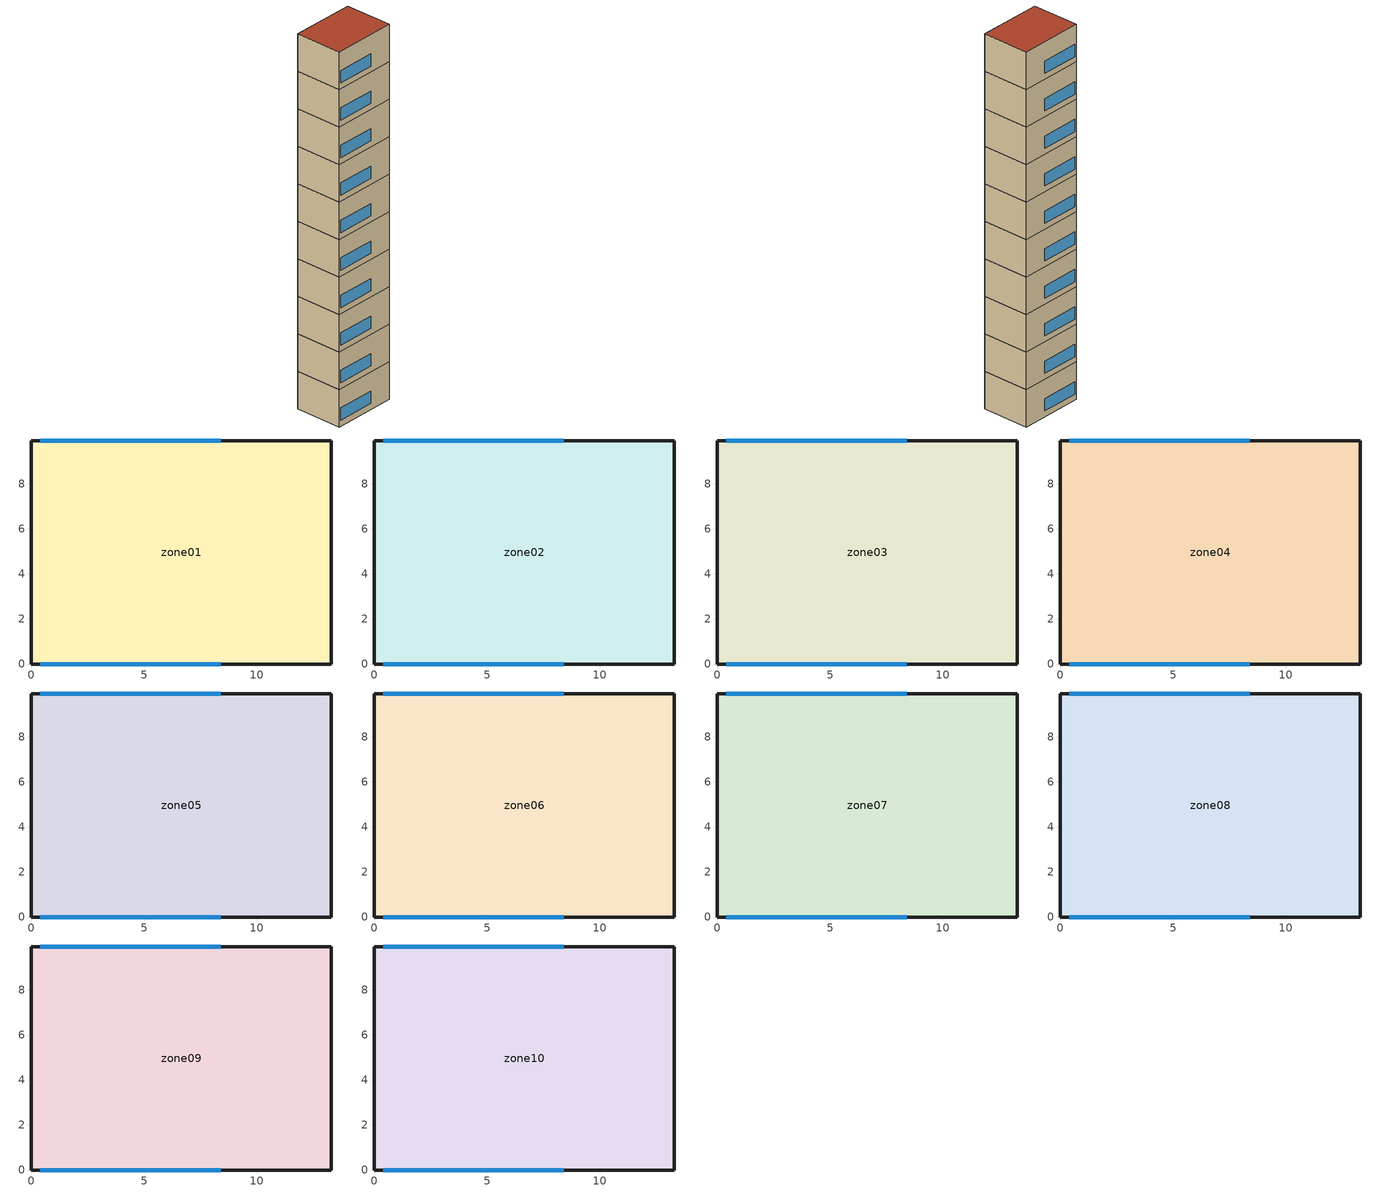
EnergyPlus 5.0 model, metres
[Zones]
zone01
 floor ground (GROUND_FLOOR): 13.3,9.9 13.3,0 0,0 0,9.9 z0
 wall outside (EXT_WALL): 13.3,0 13.3,9.9 0,9.9 0,0 13.3,0 z0:7.7
 window (EXT_WINDOW1): 0.4,0 8.4,0 / 8.4,9.9 0.4,9.9 z1.25:3.75
 ceiling to zone02 (ADJ_CEILING): 0,9.9 0,0 13.3,0 13.3,9.9 z7.7
zone02
 floor to zone01 (ADJ_CEILING): 13.3,9.9 13.3,0 0,0 0,9.9 z7.7
 wall outside (EXT_WALL): 13.3,0 13.3,9.9 0,9.9 0,0 13.3,0 z7.7:15.4
 window (EXT_WINDOW1): 0.4,0 8.4,0 / 8.4,9.9 0.4,9.9 z8.95:11.45
 ceiling to zone03 (ADJ_CEILING): 0,9.9 0,0 13.3,0 13.3,9.9 z15.4
zone03
 floor to zone02 (ADJ_CEILING): 13.3,9.9 13.3,0 0,0 0,9.9 z15.4
 wall outside (EXT_WALL): 13.3,0 13.3,9.9 0,9.9 0,0 13.3,0 z15.4:23.1
 window (EXT_WINDOW1): 0.4,0 8.4,0 / 8.4,9.9 0.4,9.9 z16.65:19.15
 ceiling to zone04 (ADJ_CEILING): 0,9.9 0,0 13.3,0 13.3,9.9 z23.1
zone04
 floor to zone03 (ADJ_CEILING): 13.3,9.9 13.3,0 0,0 0,9.9 z23.1
 wall outside (EXT_WALL): 13.3,0 13.3,9.9 0,9.9 0,0 13.3,0 z23.1:30.8
 window (EXT_WINDOW1): 0.4,0 8.4,0 / 8.4,9.9 0.4,9.9 z24.35:26.85
 ceiling to zone05 (ADJ_CEILING): 0,9.9 0,0 13.3,0 13.3,9.9 z30.8
zone05
 floor to zone04 (ADJ_CEILING): 13.3,9.9 13.3,0 0,0 0,9.9 z30.8
 wall outside (EXT_WALL): 13.3,0 13.3,9.9 0,9.9 0,0 13.3,0 z30.8:38.5
 window (EXT_WINDOW1): 0.4,0 8.4,0 / 8.4,9.9 0.4,9.9 z32.05:34.55
 ceiling to zone06 (ADJ_CEILING): 0,9.9 0,0 13.3,0 13.3,9.9 z38.5
zone06
 floor to zone05 (ADJ_CEILING): 13.3,9.9 13.3,0 0,0 0,9.9 z38.5
 wall outside (EXT_WALL): 13.3,0 13.3,9.9 0,9.9 0,0 13.3,0 z38.5:46.2
 window (EXT_WINDOW1): 0.4,0 8.4,0 / 8.4,9.9 0.4,9.9 z39.75:42.25
 ceiling to zone07 (ADJ_CEILING): 0,9.9 0,0 13.3,0 13.3,9.9 z46.2
zone07
 floor to zone06 (ADJ_CEILING): 13.3,9.9 13.3,0 0,0 0,9.9 z46.2
 wall outside (EXT_WALL): 13.3,0 13.3,9.9 0,9.9 0,0 13.3,0 z46.2:53.9
 window (EXT_WINDOW1): 0.4,0 8.4,0 / 8.4,9.9 0.4,9.9 z47.45:49.95
 ceiling to zone08 (ADJ_CEILING): 0,9.9 0,0 13.3,0 13.3,9.9 z53.9
zone08
 floor to zone07 (ADJ_CEILING): 13.3,9.9 13.3,0 0,0 0,9.9 z53.9
 wall outside (EXT_WALL): 13.3,0 13.3,9.9 0,9.9 0,0 13.3,0 z53.9:61.6
 window (EXT_WINDOW1): 0.4,0 8.4,0 / 8.4,9.9 0.4,9.9 z55.15:57.65
 ceiling to zone09 (ADJ_CEILING): 0,9.9 0,0 13.3,0 13.3,9.9 z61.6
zone09
 floor to zone08 (ADJ_CEILING): 13.3,9.9 13.3,0 0,0 0,9.9 z61.6
 wall outside (EXT_WALL): 13.3,0 13.3,9.9 0,9.9 0,0 13.3,0 z61.6:69.3
 window (EXT_WINDOW1): 0.4,0 8.4,0 / 8.4,9.9 0.4,9.9 z62.85:65.35
 ceiling to zone10 (ADJ_CEILING): 0,9.9 0,0 13.3,0 13.3,9.9 z69.3
zone10
 floor to zone09 (ADJ_CEILING): 13.3,9.9 13.3,0 0,0 0,9.9 z69.3
 wall outside (EXT_WALL): 13.3,0 13.3,9.9 0,9.9 0,0 13.3,0 z69.3:77
 window (EXT_WINDOW1): 0.4,0 8.4,0 / 8.4,9.9 0.4,9.9 z70.55:73.05
 roof outside (EXT_ROOF): 0,9.9 0,0 13.3,0 13.3,9.9 z77
[Building]
TRNSYS18: North Axis {deg}=0; Terrain=City; Loads Convergence Tolerance Value=0; Temperature Convergence Tolerance Value {deltaC}=0; Solar Distribution=FullInteriorAndExterior; Maximum Number of Warmup Days=0
[Site:Location]
not used: Latitude {deg}=0; Longitude {deg}=0; Time Zone {hr}=0; Elevation {m}=0
[Construction]
GROUND_FLOOR; EXT_WALL; EXT_ROOF; ADJ_CEILING; EXT_WINDOW1: 
[WindowProperty:ShadingControl]
ESHADE=0; ISHADE=INPUT 1*MAX_ISHADE : SHADECNTRL=ISHADE_INTERNAL
[SurfaceProperty:OtherSideCoefficients]
BOUNDARY=IDENTICAL; BOUNDARY=INPUT 1*TBOUNDARY; BOUNDARY=INPUT 1*TBOUNDARY_2; BOUNDARY=INPUT 1*TBOUNDARY_3; BOUNDARY=INPUT 1*TGROUND; BOUNDARY=20; BOUNDARY=15
[Zone] Multiplier=1
zone01; zone02; zone03; zone04; zone05; zone06; zone07; zone08; zone09; zone10
